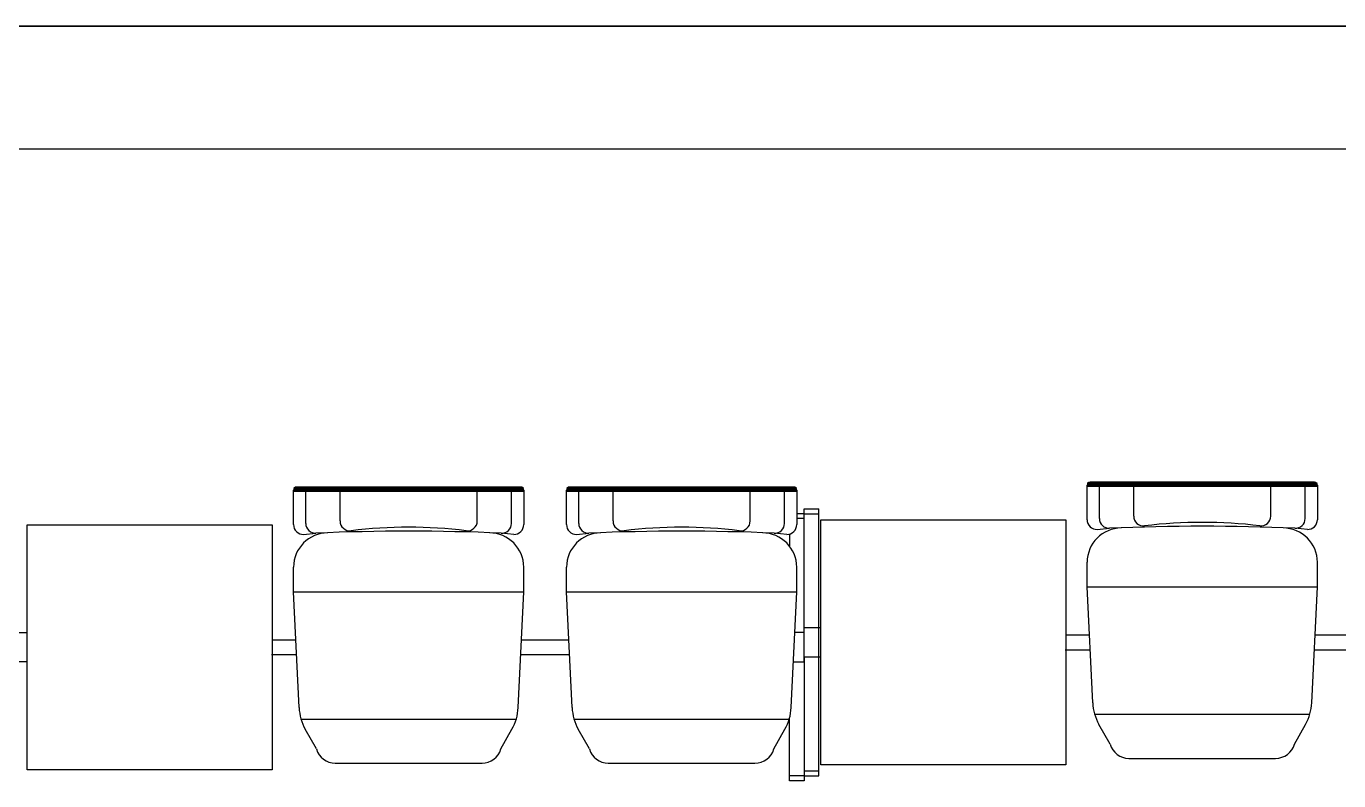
# Model space of a CAD drawing. Header units: inches. Extents: x 478327 to 492265, y -26791 to -22136.
# Drawn here: x 481126.4 to 481247, y -23253.2 to -23183.9 of the extents above; entities that cross this region are included whole.
import ezdxf

# ---------------------------------------------------------------- set-up
doc = ezdxf.new("R2010")
doc.units = ezdxf.units.IN
doc.header["$MEASUREMENT"] = 0
doc.layers.add('I-WALL-FULL', color=5, linetype='Continuous')

msp = doc.modelspace()

# ---------------------------------------------------------------- linework, layer by layer
for p, q in [((480946.934, -23183.889, 4.552), (481450.571, -23183.889, 6.93)), ((480946.934, -23195.139, 6.93), (481450.569, -23195.139, 6.93))]:
    msp.add_line(p, q)
at = {"linetype": 'Continuous'}
for p, q in [((481150.969, -23229.639, 3.812), (481150.969, -23226.466, 3.812)), ((481152.094, -23229.531, 3.812), (481152.094, -23226.646, 3.812)), ((481155.244, -23229.31, 3.812), (481155.244, -23226.646, 3.812)), ((481167.844, -23229.31, 3.812), (481167.844, -23226.646, 3.812)), ((481170.994, -23229.531, 3.812), (481170.994, -23226.646, 3.812)), ((481172.119, -23226.466, 3.812), (481172.119, -23229.639, 3.812)), ((481176.045, -23229.639, 3.812), (481176.045, -23226.466, 3.812)), ((481177.17, -23229.531, 3.812), (481177.17, -23226.646, 3.812)), ((481180.32, -23229.31, 3.812), (481180.32, -23226.646, 3.812)), ((481192.92, -23229.31, 3.812), (481192.92, -23226.646, 3.812)), ((481196.07, -23229.531, 3.812), (481196.07, -23226.646, 3.812)), ((481197.195, -23226.466, 3.812), (481197.195, -23229.639, 3.812)), ((481223.869, -23229.189, 3.812), (481223.869, -23226.016, 3.812)), ((481224.994, -23229.081, 3.812), (481224.994, -23226.196, 3.812)), ((481228.144, -23228.86, 3.812), (481228.144, -23226.196, 3.812)), ((481240.744, -23228.86, 3.812), (481240.744, -23226.196, 3.812)), ((481243.894, -23229.081, 3.812), (481243.894, -23226.196, 3.812)), ((481245.019, -23226.016, 3.812), (481245.019, -23229.189, 3.812)), ((481224.79, -23230.088, 3.812), (481225.933, -23229.981, 3.812)), ((481244.098, -23230.088, 3.812), (481242.955, -23229.981, 3.812)), ((481151.89, -23230.538, 3.812), (481153.033, -23230.431, 3.812)), ((481171.198, -23230.538, 3.812), (481170.055, -23230.431, 3.812)), ((481176.966, -23230.538, 3.812), (481178.109, -23230.431, 3.812)), ((481196.274, -23230.538, 3.812), (481195.131, -23230.431, 3.812)), ((481150.969, -23235.803, 3.812), (481150.969, -23233.553, 3.812)), ((481172.119, -23235.803, 3.812), (481172.119, -23233.553, 3.812)), ((481176.045, -23235.803, 3.812), (481176.045, -23233.553, 3.812)), ((481197.195, -23235.803, 3.812), (481197.195, -23233.553, 3.812)), ((481223.869, -23235.353, 3.812), (481223.869, -23233.103, 3.812)), ((481245.019, -23235.353, 3.812), (481245.019, -23233.103, 3.812)), ((481150.969, -23235.803, 3.812), (481172.119, -23235.803, 3.812)), ((481151.481, -23246.441, 3.812), (481150.969, -23235.803, 3.812)), ((481171.608, -23246.441, 3.812), (481172.119, -23235.803, 3.812)), ((481176.045, -23235.803, 3.812), (481197.195, -23235.803, 3.812)), ((481176.557, -23246.441, 3.812), (481176.045, -23235.803, 3.812)), ((481196.684, -23246.441, 3.812), (481197.195, -23235.803, 3.812)), ((481223.869, -23235.353, 3.812), (481245.019, -23235.353, 3.812)), ((481224.381, -23245.991, 3.812), (481223.869, -23235.353, 3.812)), ((481244.508, -23245.991, 3.812), (481245.019, -23235.353, 3.812)), ((481224.561, -23247.053, 3.812), (481244.327, -23247.053, 3.812)), ((481151.661, -23247.503, 3.812), (481171.427, -23247.503, 3.812)), ((481176.737, -23247.503, 3.812), (481196.503, -23247.503, 3.812)), ((481225.973, -23249.794, 3.812), (481224.953, -23247.981, 3.812)), ((481242.915, -23249.794, 3.812), (481243.935, -23247.981, 3.812)), ((481153.073, -23250.244, 3.812), (481152.053, -23248.431, 3.812)), ((481170.015, -23250.244, 3.812), (481171.035, -23248.431, 3.812)), ((481178.149, -23250.244, 3.812), (481177.129, -23248.431, 3.812)), ((481195.091, -23250.244, 3.812), (481196.111, -23248.431, 3.812)), ((481154.805, -23251.553, 3.812), (481168.283, -23251.553, 3.812)), ((481179.881, -23251.553, 3.812), (481193.359, -23251.553, 3.812)), ((481227.705, -23251.103, 3.812), (481241.183, -23251.103, 3.812))]:
    msp.add_line(p, q, dxfattribs=at)
at = {"color": 7, "linetype": 'Continuous'}
for p, q in [((481171.849, -23226.196, 3.812), (481151.239, -23226.196, 3.812)), ((481196.925, -23226.196, 3.812), (481176.315, -23226.196, 3.812)), ((481244.749, -23225.746, 3.812), (481224.139, -23225.746, 3.812)), ((481124.97, -23239.55, 3.812), (481126.516, -23239.55, 3.812)), ((481197.87, -23239.55, 3.812), (481197.015, -23239.55, 3.812)), ((481197.87, -23239.1, 3.812), (481199.416, -23239.1, 3.812)), ((481197.87, -23241.8, 3.812), (481197.87, -23239.1, 3.812)), ((481197.87, -23242.25, 3.812), (481197.87, -23239.55, 3.812)), ((481221.916, -23239.775, 3.812), (481224.082, -23239.775, 3.812)), ((481244.807, -23239.775, 3.812), (481249.158, -23239.775, 3.812)), ((481149.016, -23240.225, 3.812), (481151.182, -23240.225, 3.812)), ((481171.907, -23240.225, 3.812), (481176.258, -23240.225, 3.812)), ((481221.851, -23241.125, 3.812), (481224.147, -23241.125, 3.812)), ((481244.742, -23241.125, 3.812), (481249.223, -23241.125, 3.812)), ((481126.516, -23242.25, 3.812), (481124.97, -23242.25, 3.812)), ((481148.951, -23241.575, 3.812), (481151.247, -23241.575, 3.812)), ((481171.842, -23241.575, 3.812), (481176.323, -23241.575, 3.812)), ((481196.885, -23242.25, 3.812), (481197.87, -23242.25, 3.812)), ((481199.416, -23241.8, 3.812), (481197.87, -23241.8, 3.812))]:
    msp.add_line(p, q, dxfattribs=at)
at = {"color": 7}
for p, q in [((481197.87, -23228.642, 3.812), (481197.195, -23228.642, 3.812)), ((481197.87, -23229.092, 3.812), (481197.195, -23229.092, 3.812)), ((481197.87, -23239.1, 3.812), (481197.87, -23228.192, 3.812)), ((481197.87, -23228.192, 3.812), (481199.22, -23228.192, 3.812)), ((481197.87, -23239.55, 3.812), (481197.87, -23228.642, 3.812)), ((481197.87, -23228.642, 3.812), (481199.22, -23228.642, 3.812)), ((481199.22, -23252.708, 3.812), (481199.22, -23228.192, 3.812)), ((481196.52, -23230.51, 3.812), (481196.52, -23231.605, 3.812)), ((481197.87, -23241.8, 3.812), (481197.87, -23252.708, 3.812)), ((481197.87, -23242.25, 3.812), (481197.87, -23253.158, 3.812)), ((481196.52, -23253.158, 3.812), (481196.52, -23247.446, 3.812)), ((481197.87, -23252.708, 3.812), (481196.52, -23252.708, 3.812)), ((481197.87, -23253.158, 3.812), (481196.52, -23253.158, 3.812)), ((481197.87, -23252.258, 3.812), (481199.22, -23252.258, 3.812)), ((481197.87, -23252.708, 3.812), (481199.22, -23252.708, 3.812))]:
    msp.add_line(p, q, dxfattribs=at)
at = {"color": 0, "linetype": 'Continuous'}
for p, q in [((481126.516, -23229.65, 3.812), (481149.016, -23229.65, 3.812)), ((481126.516, -23252.15, 3.812), (481126.516, -23229.65, 3.812)), ((481149.016, -23229.65, 3.812), (481149.016, -23252.15, 3.812)), ((481199.416, -23229.2, 3.812), (481221.916, -23229.2, 3.812)), ((481199.416, -23251.7, 3.812), (481199.416, -23229.2, 3.812)), ((481221.916, -23229.2, 3.812), (481221.916, -23251.7, 3.812)), ((481221.916, -23251.7, 3.812), (481199.416, -23251.7, 3.812)), ((481149.016, -23252.15, 3.812), (481126.516, -23252.15, 3.812))]:
    msp.add_line(p, q, dxfattribs=at)
at = {"color": 7, "linetype": 'Continuous', "const_width": 0.45, "elevation": 3.812}
for points in [[(481172.119, -23226.421), (481150.969, -23226.421)], [(481197.195, -23226.421), (481176.045, -23226.421)], [(481245.019, -23225.971), (481223.869, -23225.971)]]:
    msp.add_lwpolyline(points, dxfattribs=at)
at = {"linetype": 'Continuous'}
for centre, radius, start, end in [((481151.239, -23226.466, 3.812), 0.27, 90, 180), ((481171.849, -23226.466, 3.812), 0.27, 0, 90), ((481176.315, -23226.466, 3.812), 0.27, 90, 180), ((481196.925, -23226.466, 3.812), 0.27, 0, 90), ((481224.139, -23226.016, 3.812), 0.27, 90, 180), ((481244.749, -23226.016, 3.812), 0.27, 0, 90), ((481225.894, -23229.081, 3.812), 0.9, 180, 272.48441), ((481229.044, -23228.86, 3.812), 0.9, 180, 276.85765), ((481239.844, -23228.86, 3.812), 0.9, 263.14235, 0), ((481242.994, -23229.081, 3.812), 0.9, 267.51559, 0), ((481151.869, -23229.639, 3.812), 0.9, 180, 271.33537), ((481152.994, -23229.531, 3.812), 0.9, 180, 272.48441), ((481161.544, -23426.589, 3.812), 196.343, 87.51559, 92.48441), ((481156.144, -23229.31, 3.812), 0.9, 180, 276.85765), ((481161.544, -23274.211, 3.812), 44.325, 83.14235, 96.85765), ((481166.944, -23229.31, 3.812), 0.9, 263.14235, 0), ((481170.094, -23229.531, 3.812), 0.9, 267.51559, 0), ((481171.219, -23229.639, 3.812), 0.9, 268.66463, 0), ((481176.945, -23229.639, 3.812), 0.9, 180, 271.33537), ((481178.07, -23229.531, 3.812), 0.9, 180, 272.48441), ((481186.62, -23426.589, 3.812), 196.343, 87.51559, 92.48441), ((481181.22, -23229.31, 3.812), 0.9, 180, 276.85765), ((481186.62, -23274.211, 3.812), 44.325, 83.14235, 96.85765), ((481192.02, -23229.31, 3.812), 0.9, 263.14235, 0), ((481195.17, -23229.531, 3.812), 0.9, 267.51559, 0), ((481196.295, -23229.639, 3.812), 0.9, 268.66463, 0), ((481224.769, -23229.189, 3.812), 0.9, 180, 271.33537), ((481227.019, -23233.103, 3.812), 3.15, 90, 180), ((481234.444, -23426.139, 3.812), 196.343, 87.51559, 92.48441), ((481234.444, -23273.761, 3.812), 44.325, 83.14235, 96.85765), ((481241.869, -23233.103, 3.812), 3.15, 0, 90), ((481244.119, -23229.189, 3.812), 0.9, 268.66463, 0), ((481154.119, -23233.553, 3.812), 3.15, 90, 180), ((481168.969, -23233.553, 3.812), 3.15, 0, 90), ((481179.195, -23233.553, 3.812), 3.15, 90, 180), ((481194.045, -23233.553, 3.812), 3.15, 0, 90), ((481228.875, -23245.775, 3.812), 4.5, 182.75249, 209.35604), ((481240.013, -23245.775, 3.812), 4.5, 330.64396, 357.24751), ((481155.975, -23246.225, 3.812), 4.5, 182.75249, 209.35604), ((481167.113, -23246.225, 3.812), 4.5, 330.64396, 357.24751), ((481181.051, -23246.225, 3.812), 4.5, 182.75249, 209.35604), ((481192.189, -23246.225, 3.812), 4.5, 330.64396, 357.24751), ((481154.805, -23249.753, 3.812), 1.8, 195.81919, 270), ((481168.283, -23249.753, 3.812), 1.8, 270, 344.18081), ((481179.881, -23249.753, 3.812), 1.8, 195.81919, 270), ((481193.359, -23249.753, 3.812), 1.8, 270, 344.18081), ((481227.705, -23249.303, 3.812), 1.8, 195.81919, 270), ((481241.183, -23249.303, 3.812), 1.8, 270, 344.18081)]:
    msp.add_arc(centre, radius, start, end, dxfattribs=at)
at = {"layer": 'I-WALL-FULL'}
for p, q in [((481185.029, -23183.889, 6.93), (480946.934, -23183.889, 6.93)), ((481313.954, -23183.889, 6.93), (480946.934, -23183.889, 6.93)), ((480946.934, -23195.139, 6.93), (481580.376, -23195.139, 6.93))]:
    msp.add_line(p, q, dxfattribs=at)

doc.saveas('drawing.dxf')
